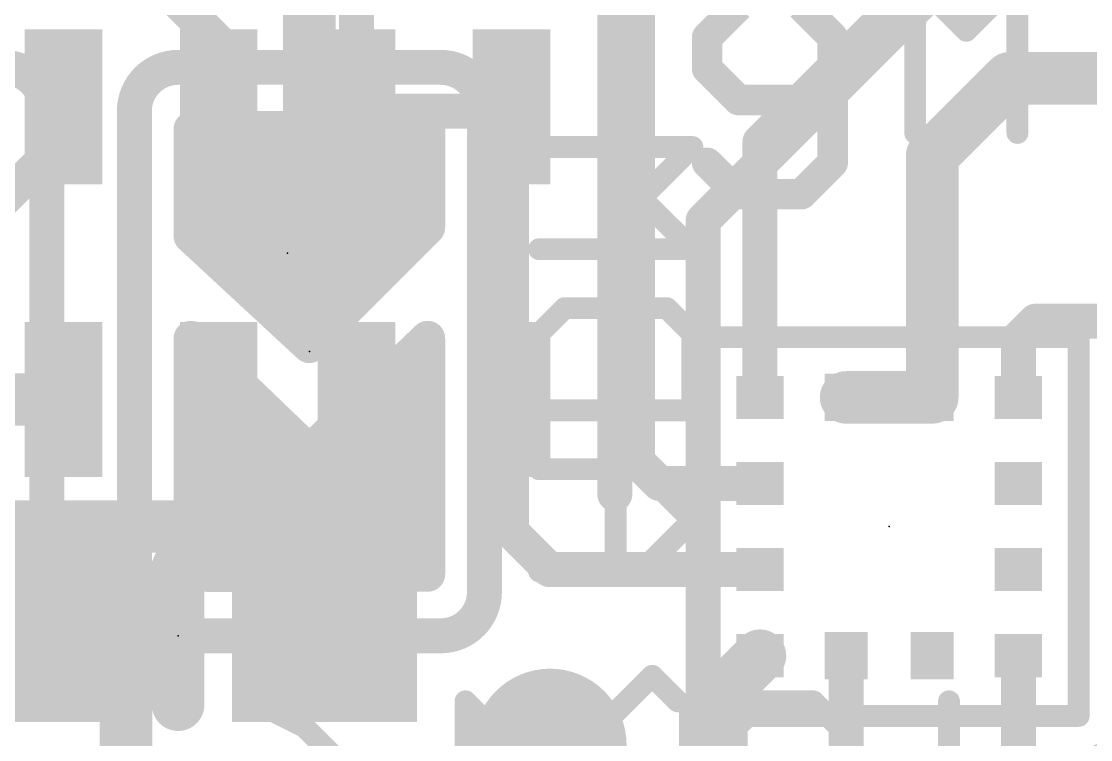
# Model space of a CAD drawing. Extents: x -0.1 to 25.5, y -0.1 to 17.9.
# Drawn here: x 7.22 to 13.42, y 9.68 to 13.86 of the extents above; entities that cross this region are included whole.
import ezdxf

# ---------------------------------------------------------------- set-up
doc = ezdxf.new("R2010")
doc.units = 0
for name, color, linetype in [('1', 12, 'CONTINUOUS'), ('16', 5, 'CONTINUOUS'), ('18', 110, 'CONTINUOUS'), ('21', 40, 'CONTINUOUS'), ('22', 6, 'CONTINUOUS'), ('23', 40, 'CONTINUOUS'), ('24', 6, 'CONTINUOUS')]:
    doc.layers.add(name, color=color, linetype=linetype)

# ---------------------------------------------------------------- blocks, each defined once
blk = doc.blocks.new('RECT')
blk.add_solid([(-0.5, -0.5), (0.5, -0.5), (-0.5, 0.5), (0.5, 0.5)])
blk = doc.blocks.new('RECT121920X243840R50')
at = {"const_width": 0.1905}
blk.add_lwpolyline([(0.2858, -0.5715), (0.2858, 0.5715, 0.4142), (0.1905, 0.6668), (-0.1905, 0.6668, 0.4142), (-0.2858, 0.5715), (-0.2858, -0.5715, 0.4142), (-0.1905, -0.6668), (0.1905, -0.6668, 0.4142)], format="xyb", close=True, dxfattribs=at)
blk.add_solid([(-0.2159, -0.5969), (0.2159, -0.5969), (-0.2159, 0.5969), (0.2159, 0.5969)])
blk = doc.blocks.new('ROUNDV')
at = {"const_width": 0.5}
blk.add_lwpolyline([(0, -0.25, 1), (0, 0.25, 1), (0, -0.25)], format="xyb", dxfattribs=at)

msp = doc.modelspace()

# ---------------------------------------------------------------- linework, layer by layer
at = {"layer": '1'}
for points, const_width in [([(8.363, 13.735), (6.858, 15.24)], 0.2032), ([(11.5055, 13.1565), (13.589, 15.24)], 0.2032), ([(9.163, 13.3595), (9.163, 14.967)], 0.2032), ([(10.795, 11.299), (10.795, 14.605)], 0.2032), ([(8.363, 13.3595), (8.363, 13.735)], 0.2032), ([(12.954, 13.5255), (12.5055, 13.077)], 0.3048), ([(16.51, 13.5255), (12.954, 13.5255)], 0.3048), ([(7.463, 13.169), (7.463, 13.3595)], 0.2032), ([(9.163, 13.3595), (9.163, 13.335)], 0.2032), ([(10.0385, 13.335), (9.163, 13.335)], 0.2032), ([(10.063, 13.3595), (10.0385, 13.335)], 0.2032), ([(10.063, 11.6595), (10.063, 13.3595)], 0.2032), ([(7.463, 13.169), (6.7783, 12.4843)], 0.2032), ([(11.5055, 11.672), (11.5055, 13.1565)], 0.2032), ([(12.5055, 11.672), (12.5055, 13.077)], 0.3048), ([(13.1064, 12.1149), (13.0055, 12.014)], 0.2032), ([(13.1064, 12.1149), (14.6939, 12.1149)], 0.2032), ([(13.0055, 11.672), (13.0055, 12.014)], 0.2032), ([(7.463, 11.6595), (6.9215, 11.6595)], 0.3048), ([(12.5055, 11.672), (12.0055, 11.672)], 0.3048), ([(9.163, 11.6595), (9.163, 10.287)], 0.2032), ([(10.063, 10.892), (10.063, 11.6595)], 0.2032), ([(10.922, 11.172), (10.795, 11.299)], 0.2032), ([(11.5055, 11.172), (10.922, 11.172)], 0.2032), ([(10.283, 10.672), (10.063, 10.892)], 0.2032), ([(6.9215, 10.6435), (7.278, 10.287)], 0.3048), ([(11.5055, 10.672), (10.283, 10.672)], 0.2032), ([(6.8478, 9.8568), (7.278, 10.287)], 0.3048), ([(9.163, 10.287), (8.978, 10.287)], 0.2032), ([(11.5055, 10.172), (11.188, 9.8545)], 0.3048), ([(12.0055, 10.172), (12.0055, 8.5765)], 0.2032), ([(13.0055, 10.172), (13.0055, 9.3705)], 0.2032), ([(11.188, 9.8545), (11.188, 9.2195)], 0.3048)]:
    msp.add_lwpolyline(points, dxfattribs=dict(at, const_width=const_width))
for points, const_width in [([(8.4138, 13.735, 1), (8.3122, 13.735)], 0.1016), ([(8.3271, 13.6991, 1), (8.3989, 13.7709)], 0.1016), ([(12.954, 13.6017, 1), (12.954, 13.4493)], 0.1524), ([(13.0079, 13.4716, 1), (12.9001, 13.5794)], 0.1524), ([(7.5138, 13.3595, 1), (7.4122, 13.3595)], 0.1016), ([(8.3122, 13.3595, 1), (8.4138, 13.3595)], 0.1016), ([(9.2138, 13.3595, 1), (9.1122, 13.3595)], 0.1016), ([(9.163, 13.3858, 1), (9.163, 13.2842)], 0.1016), ([(9.1122, 13.3595, 1), (9.2138, 13.3595)], 0.1016), ([(10.0026, 13.3709, 1), (10.0744, 13.2991)], 0.1016), ([(10.1138, 13.3595, 1), (10.0122, 13.3595)], 0.1016), ([(10.0989, 13.3236, 1), (10.0271, 13.3954)], 0.1016), ([(10.0385, 13.2842, 1), (10.0385, 13.3858)], 0.1016), ([(9.1122, 13.335, 1), (9.2138, 13.335)], 0.1016), ([(7.4989, 13.1331, 1), (7.4271, 13.2049)], 0.1016), ([(11.5563, 13.1565, 1), (11.4547, 13.1565)], 0.1016), ([(11.4696, 13.1924, 1), (11.5414, 13.1206)], 0.1016), ([(12.5817, 13.077, 1), (12.4293, 13.077)], 0.1524), ([(7.4122, 13.169, 1), (7.5138, 13.169)], 0.1016), ([(12.4516, 13.1309, 1), (12.5594, 13.0231)], 0.1524), ([(13.1064, 12.1657, 1), (13.1064, 12.0641)], 0.1016), ([(13.1423, 12.079, 1), (13.0705, 12.1508)], 0.1016), ([(13.0563, 12.014, 1), (12.9547, 12.014)], 0.1016), ([(12.9696, 12.0499, 1), (13.0414, 11.9781)], 0.1016), ([(7.463, 11.5833, 1), (7.463, 11.7357)], 0.1524), ([(12.0055, 11.7482, 1), (12.0055, 11.5958)], 0.1524), ([(12.5055, 11.5958, 1), (12.5055, 11.7482)], 0.1524), ([(9.2138, 11.6595, 1), (9.1122, 11.6595)], 0.1016), ([(10.1138, 11.6595, 1), (10.0122, 11.6595)], 0.1016), ([(12.4293, 11.672, 1), (12.5817, 11.672)], 0.1524), ([(10.0122, 11.6595, 1), (10.1138, 11.6595)], 0.1016), ([(11.4547, 11.672, 1), (11.5563, 11.672)], 0.1016), ([(12.9547, 11.672, 1), (13.0563, 11.672)], 0.1016), ([(10.8309, 11.3349, 1), (10.7591, 11.2631)], 0.1016), ([(10.7442, 11.299, 1), (10.8458, 11.299)], 0.1016), ([(10.922, 11.2228, 1), (10.922, 11.1212)], 0.1016), ([(10.8861, 11.1361, 1), (10.9579, 11.2079)], 0.1016), ([(11.5055, 11.1212, 1), (11.5055, 11.2228)], 0.1016), ([(10.0989, 10.9279, 1), (10.0271, 10.8561)], 0.1016), ([(10.0122, 10.892, 1), (10.1138, 10.892)], 0.1016), ([(10.283, 10.7228, 1), (10.283, 10.6212)], 0.1016), ([(10.2471, 10.6361, 1), (10.3189, 10.7079)], 0.1016), ([(11.5055, 10.6212, 1), (11.5055, 10.7228)], 0.1016), ([(7.3319, 10.2331, 1), (7.2241, 10.3409)], 0.1524), ([(7.2241, 10.2331, 1), (7.3319, 10.3409)], 0.1524), ([(8.978, 10.3378, 1), (8.978, 10.2362)], 0.1016), ([(9.163, 10.2362, 1), (9.163, 10.3378)], 0.1016), ([(9.1122, 10.287, 1), (9.2138, 10.287)], 0.1016), ([(11.5594, 10.1181, 1), (11.4516, 10.2259)], 0.1524), ([(12.0563, 10.172, 1), (11.9547, 10.172)], 0.1016), ([(13.0563, 10.172, 1), (12.9547, 10.172)], 0.1016), ([(11.2642, 9.8545, 1), (11.1118, 9.8545)], 0.1524), ([(11.1341, 9.9084, 1), (11.2419, 9.8006)], 0.1524)]:
    msp.add_lwpolyline(points, format="xyb", dxfattribs=dict(at, const_width=const_width))
at = {"layer": '16'}
for points, const_width in [([(8.89, 12.954), (8.89, 15.24)], 0.3048), ([(11.176, 12.7), (12.446, 13.97)], 0.2032), ([(8.2034, 13.231), (8.2034, 12.6095)], 0.2032), ([(9.5766, 13.231), (8.2034, 13.231)], 0.2032), ([(8.2034, 13.208), (9.5766, 13.208)], 0.2032), ([(9.5766, 12.6595), (9.5766, 13.231)], 0.2032), ([(8.2034, 13.0048), (9.5766, 13.0048)], 0.2032), ([(8.2034, 12.8016), (9.5766, 12.8016)], 0.2032), ([(11.176, 7.2015), (11.176, 12.7)], 0.2032), ([(8.89, 11.9729), (9.5766, 12.6595)], 0.2032), ([(8.2034, 12.6095), (8.89, 11.9729)], 0.2032), ([(8.2154, 12.5984), (9.5155, 12.5984)], 0.2032), ([(8.4345, 12.3952), (9.3123, 12.3952)], 0.2032), ([(8.6537, 12.192), (9.1091, 12.192)], 0.2032), ([(8.2034, 12.015), (8.89, 11.3538)], 0.2032), ([(8.2034, 10.645), (8.2034, 12.015)], 0.2032), ([(8.89, 11.3538), (9.5766, 12.015)], 0.2032), ([(9.5766, 12.015), (9.5766, 10.645)], 0.2032), ([(8.2034, 11.9888), (8.2306, 11.9888)], 0.2032), ([(8.8728, 11.9888), (8.9059, 11.9888)], 0.2032), ([(9.5494, 11.9888), (9.5766, 11.9888)], 0.2032), ([(8.2034, 11.7856), (8.4416, 11.7856)], 0.2032), ([(9.3384, 11.7856), (9.5766, 11.7856)], 0.2032), ([(8.2034, 11.5824), (8.6526, 11.5824)], 0.2032), ([(9.1274, 11.5824), (9.5766, 11.5824)], 0.2032), ([(8.2034, 11.3792), (8.8636, 11.3792)], 0.2032), ([(8.9164, 11.3792), (9.5766, 11.3792)], 0.2032), ([(8.2034, 11.176), (9.5766, 11.176)], 0.2032), ([(6.35, 10.922), (7.62, 10.922)], 0.3048), ([(7.62, 10.922), (8.89, 10.922)], 0.3048), ([(7.62, 10.922), (7.8251, 10.7169)], 0.3048), ([(8.2034, 10.9728), (9.5766, 10.9728)], 0.2032), ([(7.8251, 10.7169), (7.8251, 8.3693)], 0.3048), ([(8.2034, 10.7696), (9.5766, 10.7696)], 0.2032), ([(9.5766, 10.645), (8.2034, 10.645)], 0.2032)]:
    msp.add_lwpolyline(points, dxfattribs=dict(at, const_width=const_width))
for points, const_width in [([(8.2542, 13.231, 1), (8.1526, 13.231)], 0.1016), ([(8.2034, 13.2818, 1), (8.2034, 13.1802)], 0.1016), ([(8.2034, 13.2588, 1), (8.2034, 13.1572)], 0.1016), ([(9.6274, 13.231, 1), (9.5258, 13.231)], 0.1016), ([(9.5766, 13.1802, 1), (9.5766, 13.2818)], 0.1016), ([(9.5766, 13.1572, 1), (9.5766, 13.2588)], 0.1016), ([(8.2034, 13.0556, 1), (8.2034, 12.954)], 0.1016), ([(9.5766, 12.954, 1), (9.5766, 13.0556)], 0.1016), ([(8.8138, 12.954, 1), (8.9662, 12.954)], 0.1524), ([(8.2034, 12.8524, 1), (8.2034, 12.7508)], 0.1016), ([(9.5766, 12.7508, 1), (9.5766, 12.8524)], 0.1016), ([(11.2268, 12.7, 1), (11.1252, 12.7)], 0.1016), ([(11.1401, 12.7359, 1), (11.2119, 12.6641)], 0.1016), ([(9.6125, 12.6236, 1), (9.5407, 12.6954)], 0.1016), ([(8.2379, 12.6468, 1), (8.1689, 12.5722)], 0.1016), ([(8.2154, 12.6492, 1), (8.2154, 12.5476)], 0.1016), ([(9.5155, 12.5476, 1), (9.5155, 12.6492)], 0.1016), ([(9.5258, 12.6595, 1), (9.6274, 12.6595)], 0.1016), ([(8.1526, 12.6095, 1), (8.2542, 12.6095)], 0.1016), ([(8.4345, 12.446, 1), (8.4345, 12.3444)], 0.1016), ([(9.3123, 12.3444, 1), (9.3123, 12.446)], 0.1016), ([(8.6537, 12.2428, 1), (8.6537, 12.1412)], 0.1016), ([(9.1091, 12.1412, 1), (9.1091, 12.2428)], 0.1016), ([(8.2386, 12.0516, 1), (8.1682, 11.9784)], 0.1016), ([(8.2542, 12.015, 1), (8.1526, 12.015)], 0.1016), ([(9.6274, 12.015, 1), (9.5258, 12.015)], 0.1016), ([(9.6118, 11.9784, 1), (9.5414, 12.0516)], 0.1016), ([(8.2034, 12.0396, 1), (8.2034, 11.938)], 0.1016), ([(8.2306, 11.938, 1), (8.2306, 12.0396)], 0.1016), ([(8.8728, 12.0396, 1), (8.8728, 11.938)], 0.1016), ([(8.8541, 12.0088, 1), (8.9259, 11.937)], 0.1016), ([(8.8555, 11.9356, 1), (8.9245, 12.0102)], 0.1016), ([(8.9059, 11.938, 1), (8.9059, 12.0396)], 0.1016), ([(9.5494, 12.0396, 1), (9.5494, 11.938)], 0.1016), ([(9.5766, 11.938, 1), (9.5766, 12.0396)], 0.1016), ([(8.2034, 11.8364, 1), (8.2034, 11.7348)], 0.1016), ([(8.4416, 11.7348, 1), (8.4416, 11.8364)], 0.1016), ([(9.3384, 11.8364, 1), (9.3384, 11.7348)], 0.1016), ([(9.5766, 11.7348, 1), (9.5766, 11.8364)], 0.1016), ([(8.2034, 11.6332, 1), (8.2034, 11.5316)], 0.1016), ([(8.6526, 11.5316, 1), (8.6526, 11.6332)], 0.1016), ([(9.1274, 11.6332, 1), (9.1274, 11.5316)], 0.1016), ([(9.5766, 11.5316, 1), (9.5766, 11.6332)], 0.1016), ([(8.2034, 11.43, 1), (8.2034, 11.3284)], 0.1016), ([(8.8548, 11.3904, 1), (8.9252, 11.3172)], 0.1016), ([(8.8548, 11.3172, 1), (8.9252, 11.3904)], 0.1016), ([(8.8636, 11.3284, 1), (8.8636, 11.43)], 0.1016), ([(8.9164, 11.43, 1), (8.9164, 11.3284)], 0.1016), ([(9.5766, 11.3284, 1), (9.5766, 11.43)], 0.1016), ([(8.2034, 11.2268, 1), (8.2034, 11.1252)], 0.1016), ([(9.5766, 11.1252, 1), (9.5766, 11.2268)], 0.1016), ([(7.62, 10.9982, 1), (7.62, 10.8458)], 0.1524), ([(7.6739, 10.9759, 1), (7.5661, 10.8681)], 0.1524), ([(7.62, 10.8458, 1), (7.62, 10.9982)], 0.1524), ([(8.2034, 11.0236, 1), (8.2034, 10.922)], 0.1016), ([(8.89, 10.8458, 1), (8.89, 10.9982)], 0.1524), ([(9.5766, 10.922, 1), (9.5766, 11.0236)], 0.1016), ([(7.9013, 10.7169, 1), (7.7489, 10.7169)], 0.1524), ([(8.2034, 10.8204, 1), (8.2034, 10.7188)], 0.1016), ([(9.5766, 10.7188, 1), (9.5766, 10.8204)], 0.1016), ([(7.7712, 10.663, 1), (7.879, 10.7708)], 0.1524), ([(8.2034, 10.6958, 1), (8.2034, 10.5942)], 0.1016), ([(9.5766, 10.5942, 1), (9.5766, 10.6958)], 0.1016), ([(8.1526, 10.645, 1), (8.2542, 10.645)], 0.1016), ([(9.5258, 10.645, 1), (9.6274, 10.645)], 0.1016)]:
    msp.add_lwpolyline(points, format="xyb", dxfattribs=dict(at, const_width=const_width))
at = {"layer": '21'}
for points, const_width in [([(11.3811, 13.9455), (11.1989, 13.7633)], 0.1778), ([(11.9277, 13.7633), (11.7455, 13.9455)], 0.1778), ([(10.663, 13.9095), (10.663, 11.1095)], 0.2032), ([(11.1989, 13.7633), (11.1989, 13.5812)], 0.1778), ([(11.9277, 13.0346), (11.9277, 13.7633)], 0.1778), ([(11.1989, 13.5812), (11.3811, 13.399)], 0.1778), ([(11.3811, 13.399), (11.9277, 13.399)], 0.1778), ([(11.1989, 13.0346), (11.3811, 12.8524)], 0.1778), ([(11.7455, 12.8524), (11.9277, 13.0346)], 0.1778), ([(11.3811, 12.8524), (11.7455, 12.8524)], 0.1778), ([(11.1555, 9.822), (11.1555, 12.022)], 0.127), ([(11.1555, 12.022), (13.3555, 12.022)], 0.127), ([(13.3555, 12.022), (13.3555, 9.822)], 0.127), ([(8.128, 10.687), (8.128, 9.887)], 0.3048), ([(13.3555, 9.822), (11.1555, 9.822)], 0.127)]:
    msp.add_lwpolyline(points, dxfattribs=dict(at, const_width=const_width))
for points, const_width in [([(11.2434, 13.7633, 1), (11.1545, 13.7633)], 0.0889), ([(11.9721, 13.7633, 1), (11.8832, 13.7633)], 0.0889), ([(11.1675, 13.7948, 1), (11.2303, 13.7319)], 0.0889), ([(11.8962, 13.7319, 1), (11.9591, 13.7948)], 0.0889), ([(11.2303, 13.6126, 1), (11.1675, 13.5497)], 0.0889), ([(11.1545, 13.5812, 1), (11.2434, 13.5812)], 0.0889), ([(11.3811, 13.4434, 1), (11.3811, 13.3545)], 0.0889), ([(11.3497, 13.3675, 1), (11.4125, 13.4304)], 0.0889), ([(11.9277, 13.3545, 1), (11.9277, 13.4434)], 0.0889), ([(11.2303, 13.066, 1), (11.1675, 13.0032)], 0.0889), ([(11.9591, 13.0032, 1), (11.8962, 13.066)], 0.0889), ([(11.8832, 13.0346, 1), (11.9721, 13.0346)], 0.0889), ([(11.3811, 12.8969, 1), (11.3811, 12.808)], 0.0889), ([(11.3497, 12.821, 1), (11.4125, 12.8838)], 0.0889), ([(11.714, 12.8838, 1), (11.7769, 12.821)], 0.0889), ([(11.7455, 12.808, 1), (11.7455, 12.8969)], 0.0889), ([(11.1873, 12.022, 1), (11.1237, 12.022)], 0.0635), ([(11.1555, 12.0538, 1), (11.1555, 11.9902)], 0.0635), ([(13.3873, 12.022, 1), (13.3238, 12.022)], 0.0635), ([(13.3555, 11.9902, 1), (13.3555, 12.0538)], 0.0635), ([(10.6122, 11.1095, 1), (10.7138, 11.1095)], 0.1016), ([(8.2042, 10.687, 1), (8.0518, 10.687)], 0.1524), ([(8.0518, 9.887, 1), (8.2042, 9.887)], 0.1524), ([(11.1555, 9.8538, 1), (11.1555, 9.7903)], 0.0635), ([(13.3555, 9.7903, 1), (13.3555, 9.8538)], 0.0635), ([(11.1237, 9.822, 1), (11.1873, 9.822)], 0.0635), ([(13.3238, 9.822, 1), (13.3873, 9.822)], 0.0635)]:
    msp.add_lwpolyline(points, format="xyb", dxfattribs=dict(at, const_width=const_width))
at = {"layer": '22'}
for points, const_width in [([(12.7033, 13.8012), (12.4067, 14.0978)], 0.127), ([(12.4067, 14.0978), (12.4067, 13.208)], 0.127), ([(12.9999, 14.0978), (12.7033, 13.8012)], 0.127), ([(12.9999, 13.208), (12.9999, 14.0978)], 0.127), ([(9.652, 13.589), (8.128, 13.589)], 0.2032), ([(7.366, 10.541), (7.366, 13.335)], 0.2032), ([(7.874, 13.335), (7.874, 10.541)], 0.2032), ([(9.906, 10.541), (9.906, 13.335)], 0.2032), ([(11.1133, 13.1259), (10.2235, 13.1259)], 0.127), ([(10.8167, 12.8293), (11.1133, 13.1259)], 0.127), ([(11.1133, 12.5328), (10.8167, 12.8293)], 0.127), ([(10.2235, 12.5328), (11.1133, 12.5328)], 0.127), ([(10.2235, 12.0421), (10.3718, 12.1904)], 0.127), ([(10.3718, 12.1904), (10.965, 12.1904)], 0.127), ([(10.965, 12.1904), (11.1133, 12.0421)], 0.127), ([(10.2235, 11.5972), (10.2235, 12.0421)], 0.127), ([(11.1133, 12.0421), (11.1133, 11.5972)], 0.127), ([(11.1133, 11.5972), (10.2235, 11.5972)], 0.127), ([(10.8167, 11.2549), (10.2235, 11.2549)], 0.127), ([(10.6684, 10.6617), (10.6684, 11.2549)], 0.127), ([(11.1133, 10.9583), (10.8167, 11.2549)], 0.127), ([(10.8167, 10.6617), (11.1133, 10.9583)], 0.127), ([(10.2235, 10.6617), (10.8167, 10.6617)], 0.127), ([(9.652, 10.287), (8.128, 10.287)], 0.2032), ([(10.88, 10.0551), (10.5834, 9.7585)], 0.127), ([(11.0283, 9.9068), (10.88, 10.0551)], 0.127), ([(8.5641, 9.9068), (8.8606, 9.7585)], 0.127), ([(10.0927, 9.6102), (9.7962, 9.9068)], 0.127), ([(9.7962, 9.9068), (9.7962, 9.017)], 0.127), ([(10.5834, 9.7585), (10.4351, 9.9068)], 0.127), ([(11.3706, 9.7585), (11.5189, 9.9068)], 0.127), ([(11.5189, 9.9068), (11.8155, 9.9068)], 0.127), ([(11.8155, 9.9068), (11.9638, 9.7585)], 0.127), ([(12.6027, 9.9068), (12.6027, 9.3136)], 0.127), ([(8.8606, 9.7585), (9.1572, 9.4619)], 0.127), ([(11.3706, 9.6102), (11.3706, 9.7585)], 0.127)]:
    msp.add_lwpolyline(points, dxfattribs=dict(at, const_width=const_width))
for points, const_width in [([(12.6809, 13.8236, 1), (12.7258, 13.7787)], 0.0635), ([(12.6809, 13.7787, 1), (12.7258, 13.8236)], 0.0635), ([(7.366, 13.335, 0.4142), (7.112, 13.589)], 0.2032), ([(8.128, 13.589, 0.4142), (7.874, 13.335)], 0.2032), ([(8.128, 13.6398, 1), (8.128, 13.5382)], 0.1016), ([(8.128, 13.5382, 1), (8.128, 13.6398)], 0.1016), ([(9.906, 13.335, 0.4142), (9.652, 13.589)], 0.2032), ([(9.652, 13.6398, 1), (9.652, 13.5382)], 0.1016), ([(9.652, 13.5382, 1), (9.652, 13.6398)], 0.1016), ([(7.4168, 13.335, 1), (7.3152, 13.335)], 0.1016), ([(7.9248, 13.335, 1), (7.8232, 13.335)], 0.1016), ([(9.9568, 13.335, 1), (9.8552, 13.335)], 0.1016), ([(7.3152, 13.335, 1), (7.4168, 13.335)], 0.1016), ([(7.8232, 13.335, 1), (7.9248, 13.335)], 0.1016), ([(9.8552, 13.335, 1), (9.9568, 13.335)], 0.1016), ([(12.375, 13.208, 1), (12.4385, 13.208)], 0.0635), ([(12.9682, 13.208, 1), (13.0317, 13.208)], 0.0635), ([(10.2235, 13.1577, 1), (10.2235, 13.0942)], 0.0635), ([(11.1357, 13.1035, 1), (11.0908, 13.1484)], 0.0635), ([(11.1133, 13.0942, 1), (11.1133, 13.1577)], 0.0635), ([(10.8391, 12.8518, 1), (10.7942, 12.8069)], 0.0635), ([(10.7942, 12.8518, 1), (10.8391, 12.8069)], 0.0635), ([(10.2235, 12.5645, 1), (10.2235, 12.501)], 0.0635), ([(11.0908, 12.5103, 1), (11.1357, 12.5552)], 0.0635), ([(11.1133, 12.501, 1), (11.1133, 12.5645)], 0.0635), ([(10.3718, 12.2222, 1), (10.3718, 12.1587)], 0.0635), ([(10.3942, 12.168, 1), (10.3493, 12.2129)], 0.0635), ([(10.9874, 12.2129, 1), (10.9425, 12.168)], 0.0635), ([(10.965, 12.1587, 1), (10.965, 12.2222)], 0.0635), ([(10.2553, 12.0421, 1), (10.1918, 12.0421)], 0.0635), ([(11.145, 12.0421, 1), (11.0815, 12.0421)], 0.0635), ([(10.201, 12.0646, 1), (10.246, 12.0197)], 0.0635), ([(11.0908, 12.0197, 1), (11.1357, 12.0646)], 0.0635), ([(10.2235, 11.629, 1), (10.2235, 11.5655)], 0.0635), ([(10.1918, 11.5972, 1), (10.2553, 11.5972)], 0.0635), ([(11.0815, 11.5972, 1), (11.145, 11.5972)], 0.0635), ([(11.1133, 11.5655, 1), (11.1133, 11.629)], 0.0635), ([(10.2235, 11.2866, 1), (10.2235, 11.2231)], 0.0635), ([(10.7001, 11.2549, 1), (10.6366, 11.2549)], 0.0635), ([(10.8391, 11.2773, 1), (10.7942, 11.2324)], 0.0635), ([(10.8167, 11.2231, 1), (10.8167, 11.2866)], 0.0635), ([(11.0908, 10.9359, 1), (11.1357, 10.9808)], 0.0635), ([(11.1357, 10.9359, 1), (11.0908, 10.9808)], 0.0635), ([(10.2235, 10.6935, 1), (10.2235, 10.63)], 0.0635), ([(10.6366, 10.6617, 1), (10.7001, 10.6617)], 0.0635), ([(10.7942, 10.6842, 1), (10.8391, 10.6393)], 0.0635), ([(10.8167, 10.63, 1), (10.8167, 10.6935)], 0.0635), ([(7.112, 10.287, 0.4142), (7.366, 10.541)], 0.2032), ([(7.4168, 10.541, 1), (7.3152, 10.541)], 0.1016), ([(7.874, 10.541, 0.4142), (8.128, 10.287)], 0.2032), ([(7.9248, 10.541, 1), (7.8232, 10.541)], 0.1016), ([(9.652, 10.287, 0.4142), (9.906, 10.541)], 0.2032), ([(9.9568, 10.541, 1), (9.8552, 10.541)], 0.1016), ([(7.3152, 10.541, 1), (7.4168, 10.541)], 0.1016), ([(7.8232, 10.541, 1), (7.9248, 10.541)], 0.1016), ([(9.8552, 10.541, 1), (9.9568, 10.541)], 0.1016), ([(8.128, 10.3378, 1), (8.128, 10.2362)], 0.1016), ([(8.128, 10.2362, 1), (8.128, 10.3378)], 0.1016), ([(9.652, 10.3378, 1), (9.652, 10.2362)], 0.1016), ([(9.652, 10.2362, 1), (9.652, 10.3378)], 0.1016), ([(10.9024, 10.0775, 1), (10.8575, 10.0326)], 0.0635), ([(10.9024, 10.0326, 1), (10.8575, 10.0775)], 0.0635), ([(8.5783, 9.9352, 1), (8.5499, 9.8784)], 0.0635), ([(9.8279, 9.9068, 1), (9.7644, 9.9068)], 0.0635), ([(9.8186, 9.9292, 1), (9.7737, 9.8843)], 0.0635), ([(10.4575, 9.9292, 1), (10.4126, 9.8843)], 0.0635), ([(11.0058, 9.8843, 1), (11.0507, 9.9292)], 0.0635), ([(11.5189, 9.9385, 1), (11.5189, 9.875)], 0.0635), ([(11.5414, 9.8843, 1), (11.4965, 9.9292)], 0.0635), ([(11.8379, 9.9292, 1), (11.793, 9.8843)], 0.0635), ([(11.8155, 9.875, 1), (11.8155, 9.9385)], 0.0635), ([(12.6345, 9.9068, 1), (12.571, 9.9068)], 0.0635), ([(8.8831, 9.7809, 1), (8.8382, 9.736)], 0.0635), ([(8.8464, 9.7301, 1), (8.8748, 9.7869)], 0.0635), ([(10.5609, 9.7809, 1), (10.6058, 9.736)], 0.0635), ([(10.5609, 9.736, 1), (10.6058, 9.7809)], 0.0635), ([(11.4024, 9.7585, 1), (11.3389, 9.7585)], 0.0635), ([(11.3482, 9.7809, 1), (11.3931, 9.736)], 0.0635), ([(11.9413, 9.736, 1), (11.9862, 9.7809)], 0.0635)]:
    msp.add_lwpolyline(points, format="xyb", dxfattribs=dict(at, const_width=const_width))
at = {"layer": '23'}
for p in [(8.763, 12.5095), (12.2555, 10.922), (8.128, 10.287)]:
    msp.add_point(p, dxfattribs=at)
at = {"layer": '24'}
msp.add_point((8.89, 11.938), dxfattribs=at)

# ---------------------------------------------------------------- block references
at = {"layer": '1'}
for p, xscale, yscale in [((7.463, 13.3595), 0.45, 0.9), ((8.363, 13.3595), 0.45, 0.9), ((9.163, 13.3595), 0.45, 0.9), ((10.063, 13.3595), 0.45, 0.9), ((7.463, 11.6595), 0.45, 0.9), ((8.363, 11.6595), 0.45, 0.9), ((9.163, 11.6595), 0.45, 0.9), ((10.063, 11.6595), 0.45, 0.9), ((11.5055, 11.672), 0.275, 0.25), ((11.5055, 11.172), 0.275, 0.25), ((11.5055, 10.672), 0.275, 0.25), ((11.5055, 10.172), 0.275, 0.25)]:
    msp.add_blockref('RECT', p, dxfattribs=dict(at, xscale=xscale, yscale=yscale))
at = {"layer": '1', "xscale": 0.275, "yscale": 0.25}
for p, rotation in [((12.0055, 11.672), 270), ((12.5055, 11.672), 270), ((13.0055, 11.672), 180), ((13.0055, 11.172), 180), ((13.0055, 10.672), 180), ((12.0055, 10.172), 90), ((12.5055, 10.172), 90), ((13.0055, 10.172), 180)]:
    msp.add_blockref('RECT', p, dxfattribs=dict(at, rotation=rotation))
at = {"layer": '1', "xscale": 1.075}
for p in [(7.278, 10.287), (8.978, 10.287)]:
    msp.add_blockref('RECT', p, dxfattribs=at)
at = {"layer": '16', "rotation": 270}
for p in [(8.89, 12.954), (8.89, 10.922)]:
    msp.add_blockref('RECT121920X243840R50', p, dxfattribs=at)
at = {"layer": '18', "xscale": 0.889, "yscale": 0.889}
for p in [(10.287, 9.652), (10.287, 9.652), (13.6525, 9.2583), (13.6525, 9.2583)]:
    msp.add_blockref('ROUNDV', p, dxfattribs=at)

doc.saveas('drawing.dxf')
